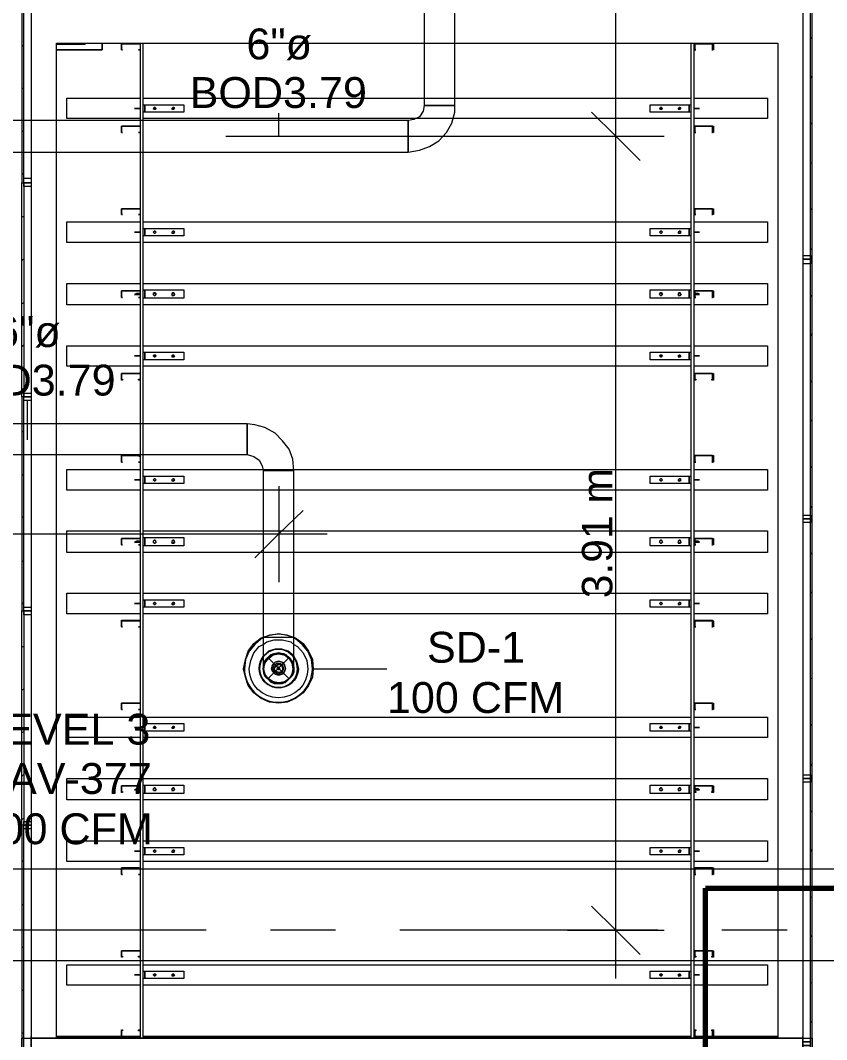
# Model space of a CAD drawing. Header units: metres. Extents: x -2 to 237, y -8 to 52.
# Drawn here: x 9.58 to 13.54, y 13.92 to 18.93 of the extents above; entities that cross this region are included whole.
import ezdxf

# ---------------------------------------------------------------- set-up
doc = ezdxf.new("R2010")
doc.units = ezdxf.units.M
doc.layers.add('HVAC - Ductos', color=5, linetype='Continuous', lineweight=0)
doc.layers.add('PDF4_Text', color=7, linetype='Continuous', lineweight=0)
doc.layers.add('PDF4_Geometry', color=7, linetype='Continuous', lineweight=0, true_color=0xaaaaaa)
doc.styles.add('PDF Helvetica', font='')
doc.styles.get('PDF Helvetica').set_extended_font_data('Helvetica')

msp = doc.modelspace()

# ---------------------------------------------------------------- linework, layer by layer
at = {"layer": 'HVAC - Ductos', "lineweight": 0}
for points in [[(12.5072, 14.2157), (12.5072, 18.3621), (12.5072, 20.4788)], [(11.5634, 19.6907), (11.5634, 18.5132), (11.5588, 18.4858), (11.5405, 18.4583), (11.513, 18.4446), (11.4854, 18.44), (11.4854, 18.4354), (11.4854, 18.4262), (11.4854, 18.417), (11.4854, 18.3988), (11.4854, 18.3804), (11.4854, 18.3621), (11.4854, 18.3438), (11.4854, 18.3254), (11.4854, 18.3071), (11.4854, 18.298), (11.4854, 18.2888), (11.4854, 18.2842), (11.5405, 18.2934), (11.5908, 18.3117), (11.6367, 18.3392), (11.6733, 18.3804), (11.7008, 18.4262), (11.7145, 18.4812), (11.7145, 18.5132), (11.7145, 19.6907)], [(10.8486, 18.3621), (10.8486, 18.4766)], [(12.3881, 18.4812), (12.5072, 18.3621), (12.6263, 18.2429)], [(9.1305, 18.2842), (11.4854, 18.2842), (11.4854, 18.2888), (11.4854, 18.298), (11.4854, 18.3071), (11.4854, 18.3254), (11.4854, 18.3438), (11.4854, 18.3621), (11.4854, 18.3804), (11.4854, 18.3988), (11.4854, 18.417), (11.4854, 18.4262), (11.4854, 18.4354), (11.4854, 18.44), (9.1305, 18.44)], [(10.5875, 18.3621), (12.5072, 18.3621), (12.7455, 18.3621)], [(9.6116, 16.8684), (9.6116, 17.0609)], [(10.8486, 16.6394), (10.8486, 16.4057), (10.8486, 16.1675)], [(10.9678, 16.5203), (10.8486, 16.4057), (10.7295, 16.2866)], [(6.6289, 16.4057), (7.5499, 16.4057), (11.0869, 16.4057)], [(10.7707, 15.8972), (10.8028, 15.9063), (10.8486, 15.9155), (10.8898, 15.9063), (10.922, 15.8972)], [(10.922, 15.8926), (10.8898, 15.9063), (10.8486, 15.9109), (10.8028, 15.9063), (10.7707, 15.8926)], [(10.922, 15.7414), (10.922, 15.7231), (10.9128, 15.7048), (10.899, 15.691), (10.8853, 15.6772), (10.867, 15.6681), (10.8486, 15.6681), (10.8303, 15.6681), (10.8486, 15.6681), (10.867, 15.6681), (10.8853, 15.6772), (10.899, 15.691), (10.9128, 15.7048), (10.922, 15.7231), (10.922, 15.7414), (10.922, 15.7506), (10.922, 15.7414), (10.922, 15.7506), (10.922, 15.7689), (10.922, 15.7964), (10.922, 15.833), (10.922, 15.8743), (10.922, 15.8972), (10.9311, 15.8926), (10.9678, 15.8651), (10.9952, 15.8285), (11.0136, 15.7872), (11.0182, 15.7414), (11.0136, 15.7002), (10.9952, 15.6589), (10.9678, 15.6223), (10.9311, 15.5948), (10.8898, 15.5765), (10.8486, 15.5719), (10.8028, 15.5765), (10.7615, 15.5948), (10.7249, 15.6223), (10.6975, 15.6589), (10.6837, 15.7002), (10.6745, 15.7414), (10.6837, 15.7872), (10.6975, 15.8285), (10.7249, 15.8651), (10.7615, 15.8926), (10.7707, 15.8972), (10.7707, 15.8514), (10.7707, 15.8101), (10.7707, 15.778), (10.7707, 15.7552), (10.7707, 15.746), (10.7707, 15.7414), (10.7753, 15.7231), (10.7799, 15.7048), (10.7936, 15.691), (10.8074, 15.6772), (10.8257, 15.6681), (10.8074, 15.6772), (10.7936, 15.691), (10.7799, 15.7048), (10.7753, 15.7231), (10.7707, 15.7414), (10.7707, 15.746)], [(10.7707, 15.8972), (10.7753, 15.8972), (10.7799, 15.8972), (10.7936, 15.8972), (10.8074, 15.8972), (10.8257, 15.8972), (10.8486, 15.8972), (10.867, 15.8972), (10.8853, 15.8972), (10.899, 15.8972), (10.9128, 15.8972), (10.922, 15.8972)], [(10.7707, 15.8605), (10.7891, 15.8743), (10.8257, 15.8834), (10.867, 15.8834), (10.9082, 15.8743), (10.922, 15.8605)], [(10.922, 15.7506), (10.922, 15.7643), (10.9128, 15.7826), (10.899, 15.7964), (10.8853, 15.8101), (10.867, 15.8147), (10.8486, 15.8193), (10.8257, 15.8147), (10.8074, 15.8101), (10.7936, 15.7964), (10.8166, 15.8101), (10.8166, 15.8147), (10.8212, 15.8147)], [(10.8212, 15.8101), (10.8486, 15.8147), (10.8716, 15.8101)], [(10.8716, 15.8147), (10.8761, 15.8147), (10.8807, 15.8101), (10.899, 15.7964), (10.9128, 15.7734)], [(10.7753, 15.7689), (10.7753, 15.7734), (10.7799, 15.7734), (10.7936, 15.7964), (10.7799, 15.7826), (10.7753, 15.7643), (10.7707, 15.746)], [(10.7799, 15.7185), (10.7753, 15.7414), (10.7799, 15.7689)], [(10.9174, 15.7734), (10.9174, 15.7689), (10.922, 15.7414), (10.9174, 15.7185)], [(10.7799, 15.7139), (10.7753, 15.7139), (10.7753, 15.7185)], [(10.8166, 15.6772), (10.7936, 15.691), (10.7799, 15.7139)], [(10.9128, 15.7139), (10.899, 15.691), (10.8807, 15.6772)], [(10.9174, 15.7185), (10.9174, 15.7139), (10.9174, 15.7094)], [(11.0182, 15.7414), (11.3801, 15.7414)], [(10.8212, 15.6727), (10.8166, 15.6727)], [(10.8716, 15.6727), (10.8486, 15.6681), (10.8212, 15.6727)], [(10.8807, 15.6727), (10.8761, 15.6727), (10.8716, 15.6727)], [(12.3881, 14.5731), (12.5072, 14.454), (12.6263, 14.3349)], [(12.2689, 14.454), (12.5072, 14.454), (12.7455, 14.454)]]:
    msp.add_lwpolyline(points, dxfattribs=at)
for points in [[(11.7145, 18.5132), (11.7054, 18.5132), (11.6917, 18.5132), (11.6779, 18.5132), (11.6596, 18.5132), (11.6413, 18.5132), (11.6183, 18.5132), (11.6, 18.5132), (11.5862, 18.5132), (11.5725, 18.5132), (11.568, 18.5132), (11.5634, 18.5132), (11.568, 18.5132), (11.5725, 18.5132), (11.5862, 18.5132), (11.6, 18.5132), (11.6183, 18.5132), (11.6413, 18.5132), (11.6596, 18.5132), (11.6779, 18.5132), (11.6917, 18.5132), (11.7054, 18.5132)], [(11.6413, 18.5132), (11.6596, 18.5132), (11.6779, 18.5132), (11.6917, 18.5132), (11.7054, 18.5132), (11.7145, 18.5132), (11.7054, 18.5132), (11.6917, 18.5132), (11.6779, 18.5132), (11.6596, 18.5132), (11.6413, 18.5132), (11.6183, 18.5132), (11.6, 18.5132), (11.5862, 18.5132), (11.5725, 18.5132), (11.568, 18.5132), (11.5634, 18.5132), (11.568, 18.5132), (11.5725, 18.5132), (11.5862, 18.5132), (11.6, 18.5132), (11.6183, 18.5132)], [(11.7145, 18.5132), (11.71, 18.5132), (11.6917, 18.5132), (11.6687, 18.5132), (11.6413, 18.5132), (11.6092, 18.5132), (11.5862, 18.5132), (11.568, 18.5132), (11.5634, 18.5132), (11.568, 18.5132), (11.5862, 18.5132), (11.6092, 18.5132), (11.6413, 18.5132), (11.6687, 18.5132), (11.6917, 18.5132), (11.71, 18.5132)], [(11.5634, 18.5132), (11.568, 18.5132), (11.5862, 18.5132), (11.6092, 18.5132), (11.6413, 18.5132), (11.6687, 18.5132), (11.6917, 18.5132), (11.71, 18.5132), (11.7145, 18.5132), (11.71, 18.5132), (11.6917, 18.5132), (11.6687, 18.5132), (11.6413, 18.5132), (11.6092, 18.5132), (11.5862, 18.5132), (11.568, 18.5132)], [(10.6929, 16.7952), (10.6929, 16.8044), (10.6929, 16.8135), (10.6929, 16.8318), (10.6929, 16.8502), (10.6929, 16.8684), (10.6929, 16.8868), (10.6929, 16.9051), (10.6929, 16.9235), (10.6929, 16.9372), (10.6929, 16.9418), (10.6929, 16.9464), (9.1763, 16.9464), (9.1763, 16.9418), (9.1763, 16.9372), (9.1763, 16.9235), (9.1763, 16.9051), (9.1763, 16.8868), (9.1763, 16.8684), (9.1763, 16.8502), (9.1763, 16.8318), (9.1763, 16.8135), (9.1763, 16.8044), (9.1763, 16.7952)], [(10.6929, 16.9464), (10.6929, 16.9418), (10.6929, 16.9372), (10.6929, 16.9235), (10.6929, 16.9051), (10.6929, 16.8868), (10.6929, 16.8684), (10.6929, 16.8502), (10.6929, 16.8318), (10.6929, 16.8135), (10.6929, 16.8044), (10.6929, 16.7952), (10.7249, 16.786), (10.7524, 16.7677), (10.7661, 16.7402), (10.7707, 16.7173), (10.7753, 16.7173), (10.7799, 16.7173), (10.7936, 16.7173), (10.8074, 16.7173), (10.8257, 16.7173), (10.8486, 16.7173), (10.867, 16.7173), (10.8853, 16.7173), (10.899, 16.7173), (10.9128, 16.7173), (10.922, 16.7173), (10.9174, 16.7722), (10.899, 16.8227), (10.867, 16.8639), (10.8303, 16.9006), (10.7799, 16.9281), (10.7295, 16.9418)], [(10.7707, 15.8972), (10.7753, 15.8972), (10.7799, 15.8972), (10.7936, 15.8972), (10.8074, 15.8972), (10.8257, 15.8972), (10.8486, 15.8972), (10.867, 15.8972), (10.8853, 15.8972), (10.899, 15.8972), (10.9128, 15.8972), (10.922, 15.8972), (10.922, 16.7173), (10.9128, 16.7173), (10.899, 16.7173), (10.8853, 16.7173), (10.867, 16.7173), (10.8486, 16.7173), (10.8257, 16.7173), (10.8074, 16.7173), (10.7936, 16.7173), (10.7799, 16.7173), (10.7753, 16.7173), (10.7707, 16.7173)], [(10.7753, 15.8056), (10.7982, 15.8285), (10.8303, 15.8376), (10.8624, 15.8376), (10.8944, 15.8285), (10.922, 15.8056), (10.922, 15.801), (10.922, 15.8056), (10.8944, 15.8285), (10.8624, 15.8376), (10.8303, 15.8376), (10.7982, 15.8285), (10.7753, 15.8056), (10.7707, 15.801)], [(10.9174, 15.8056), (10.8944, 15.8239), (10.8624, 15.8376), (10.8303, 15.8376), (10.7982, 15.8239), (10.7753, 15.8056), (10.7707, 15.7964), (10.7753, 15.8056), (10.7982, 15.8239), (10.8303, 15.8376), (10.8624, 15.8376), (10.8944, 15.8239), (10.9174, 15.8056), (10.922, 15.7964)], [(10.7799, 15.7689), (10.7982, 15.7918), (10.8212, 15.8101), (10.8486, 15.8147), (10.8761, 15.8101), (10.899, 15.7918), (10.9128, 15.7689), (10.9174, 15.7414), (10.9128, 15.7139), (10.899, 15.691), (10.8761, 15.6772), (10.8486, 15.6727), (10.8212, 15.6772), (10.7982, 15.691), (10.7799, 15.7139), (10.7753, 15.7414)], [(10.9174, 15.7231), (10.9128, 15.7048), (10.899, 15.691), (10.8853, 15.6772), (10.867, 15.6727), (10.8486, 15.6681), (10.8303, 15.6727), (10.812, 15.6772), (10.7936, 15.691), (10.7845, 15.7048), (10.7753, 15.7231), (10.7753, 15.7414), (10.7753, 15.7597), (10.7845, 15.778), (10.7936, 15.7964), (10.812, 15.8056), (10.8303, 15.8147), (10.8486, 15.8147), (10.867, 15.8147), (10.8853, 15.8056), (10.899, 15.7964), (10.9128, 15.778), (10.9174, 15.7597), (10.922, 15.7414)], [(10.8166, 15.7597), (10.812, 15.7414), (10.8166, 15.7597), (10.8303, 15.7734), (10.8486, 15.778), (10.867, 15.7734), (10.8761, 15.7597), (10.8807, 15.7414), (10.8761, 15.7597), (10.8624, 15.7734), (10.8486, 15.778), (10.8303, 15.7734)], [(10.8257, 15.7597), (10.8212, 15.7414), (10.8257, 15.7597), (10.8395, 15.7689), (10.8532, 15.7689), (10.867, 15.7597), (10.8716, 15.7414), (10.867, 15.7597), (10.8532, 15.7643), (10.8395, 15.7643)], [(10.8349, 15.7552), (10.8486, 15.7643), (10.8624, 15.7552), (10.867, 15.7414), (10.8624, 15.7276), (10.8486, 15.7231), (10.8349, 15.7276), (10.8257, 15.7414)], [(10.9448, 15.7414), (10.9357, 15.778), (10.922, 15.801), (10.9357, 15.778)], [(10.8761, 15.7276), (10.8807, 15.7414), (10.8761, 15.7276), (10.867, 15.7139), (10.8486, 15.7094), (10.8303, 15.7139), (10.8166, 15.7276), (10.812, 15.7414), (10.8166, 15.7276), (10.8303, 15.7139), (10.8486, 15.7094), (10.8624, 15.7139)], [(10.867, 15.7276), (10.8716, 15.7414), (10.867, 15.7276), (10.8532, 15.7185), (10.8395, 15.7185), (10.8257, 15.7276), (10.8212, 15.7414), (10.8257, 15.7276), (10.8395, 15.7185), (10.8532, 15.7185)], [(10.844, 15.7368), (10.8486, 15.7368), (10.8532, 15.7414), (10.8486, 15.7368), (10.844, 15.7368), (10.8395, 15.7414), (10.844, 15.7506), (10.8486, 15.7506), (10.8532, 15.7414), (10.8486, 15.746), (10.844, 15.746), (10.844, 15.7414)], [(10.8257, 15.6681), (10.8303, 15.6681)], [(7.5086, 15.0083), (8.0309, 14.7564), (19.8011, 14.7564), (19.8011, 14.3028), (8.0309, 14.3028), (7.5086, 13.9912)]]:
    msp.add_lwpolyline(points, close=True, dxfattribs=at)
for points in [[(10.7707, 15.8926), (10.7615, 15.888), (10.7295, 15.8605), (10.702, 15.8285), (10.6837, 15.7872), (10.6791, 15.7414, 0.98637), (11.0136, 15.7414), (11.009, 15.7872), (10.9907, 15.8285), (10.9632, 15.8605), (10.9311, 15.888), (10.922, 15.8926)], [(10.922, 15.8605), (10.9402, 15.8514), (10.9678, 15.8193), (10.9861, 15.7826), (10.9907, 15.7414, -0.994179), (10.702, 15.7414), (10.7112, 15.7826), (10.7249, 15.8193), (10.7524, 15.8514), (10.7707, 15.8605)]]:
    msp.add_lwpolyline(points, format="xyb", dxfattribs=at)
msp.add_lwpolyline([(10.7524, 15.7414, 0.962563), (10.9448, 15.7414, -1.355001), (10.7707, 15.801), (10.7569, 15.778), (10.7524, 15.7414), (10.7569, 15.7734), (10.7707, 15.7964, 1.368408), (10.9402, 15.7414), (10.9357, 15.7734), (10.922, 15.7964, -1.368408)], format="xyb", close=True, dxfattribs=at)
at = {"layer": 'PDF4_Geometry', "lineweight": 0}
for points in [[(9.6299, 21.583), (9.6299, 21.693), (9.6299, 20.2451), (9.6299, 21.5692), (9.6299, 20.2451), (9.6299, 21.5692), (9.7536, 21.5692), (9.7536, 20.2451), (9.7536, 21.5692), (9.7536, 20.2451), (9.7399, 20.2451), (9.7399, 21.5692), (9.7399, 20.2451), (9.6483, 20.2451), (9.6483, 21.5692), (9.6483, 20.2451), (9.6299, 20.2451), (9.6299, 13.9225), (9.6299, 13.7988)], [(13.4281, 20.2451), (13.4281, 13.9225), (13.4648, 13.9225), (13.4648, 15.2008), (13.4739, 15.2008), (13.4739, 16.4791), (13.4648, 16.4791), (13.4648, 17.7573), (13.4739, 17.7573), (13.4739, 19.031)], [(13.4281, 17.7756), (13.4648, 17.7756), (13.4648, 17.7573), (13.4281, 17.7573), (13.4648, 17.7573), (13.4648, 19.031), (13.4739, 19.031), (13.4739, 19.2372)], [(9.7536, 13.9225), (9.7536, 18.8203), (13.3044, 18.8203), (13.3044, 13.9225), (9.6299, 13.9225), (13.4281, 13.9225), (13.3044, 13.9225), (9.6299, 13.9225), (9.6299, 13.9317), (9.6299, 13.9225), (9.6299, 13.9087)], [(9.7536, 18.8157), (9.8956, 18.8157), (9.8956, 18.8203), (9.8956, 18.8157)], [(10.166, 18.8203), (10.166, 13.9225), (9.8682, 13.9225), (10.166, 13.9225)], [(10.166, 18.8157), (10.1614, 18.8157), (10.0743, 18.8157), (10.0743, 18.7881), (10.0743, 18.8157), (10.0743, 18.8203), (10.1614, 18.8203), (10.166, 18.8203), (10.1797, 18.8203), (10.1797, 13.9225), (12.8783, 13.9225), (12.8783, 18.8203), (12.892, 18.8203), (12.892, 13.9225), (13.1028, 13.9225), (12.892, 13.9225)], [(13.4739, 18.8478), (13.4648, 18.8432)], [(9.5933, 18.8111), (9.5841, 18.8065)], [(13.4739, 18.6599), (13.4648, 18.6507)], [(9.5933, 18.6003), (9.5841, 18.5957)], [(10.166, 18.4492), (9.804, 18.4492), (9.804, 18.5499), (10.166, 18.5499)], [(10.1797, 18.5499), (12.8783, 18.5499)], [(10.1797, 18.5178), (10.1889, 18.5178), (10.3813, 18.5178), (10.3813, 18.4812), (10.1889, 18.4812), (10.1797, 18.4812)], [(12.8783, 18.4812), (12.8691, 18.4812), (12.6767, 18.4812), (12.6767, 18.5178), (12.8691, 18.5178), (12.8783, 18.5178)], [(12.892, 18.5499), (13.254, 18.5499), (13.254, 18.4492), (12.892, 18.4492)], [(12.892, 18.4996), (12.9104, 18.4996), (12.892, 18.4996)], [(12.9104, 18.4996), (12.9195, 18.4996), (12.9104, 18.4996)], [(12.8783, 18.4492), (10.1797, 18.4492)], [(13.4739, 18.4262), (13.4648, 18.4216)], [(9.5933, 18.3896), (9.5841, 18.385)], [(13.4739, 18.2338), (13.4648, 18.2292)], [(9.5933, 18.1788), (9.5841, 18.1743)], [(9.5933, 17.968), (9.5841, 17.9634)], [(13.4739, 18.0047), (13.4648, 18.0001)], [(10.166, 17.8398), (9.804, 17.8398), (9.804, 17.9406), (10.166, 17.9406)], [(10.1797, 17.9406), (12.8783, 17.9406)], [(12.892, 17.9406), (13.254, 17.9406), (13.254, 17.8398), (12.892, 17.8398)], [(10.1797, 17.9085), (10.1889, 17.9085), (10.3813, 17.9085), (10.3813, 17.8718), (10.1889, 17.8718), (10.1797, 17.8718)], [(12.8783, 17.8718), (12.8691, 17.8718), (12.6767, 17.8718), (12.6767, 17.9085), (12.8691, 17.9085), (12.8783, 17.9085)], [(12.892, 17.8902), (12.9104, 17.8902), (12.892, 17.8902)], [(12.9104, 17.8902), (12.9195, 17.8902), (12.9104, 17.8902)], [(12.8783, 17.8398), (10.1797, 17.8398)], [(13.4739, 17.8123), (13.4648, 17.8032)], [(9.5933, 17.7573), (9.5841, 17.7528), (9.5841, 17.7482)], [(13.4281, 15.2191), (13.4648, 15.2191), (13.4648, 15.2008), (13.4281, 15.2008), (13.4648, 15.2008), (13.4648, 16.4791), (13.4739, 16.4791), (13.4739, 17.7573), (13.4648, 17.7573), (13.4648, 17.7344), (13.4281, 17.7344)], [(10.166, 17.5328), (9.804, 17.5328), (9.804, 17.6382), (10.166, 17.6382)], [(10.1797, 17.6382), (12.8783, 17.6382)], [(12.892, 17.6382), (13.254, 17.6382), (13.254, 17.5328), (12.892, 17.5328)], [(10.166, 17.5878), (10.1477, 17.5878), (10.1385, 17.5832), (10.1477, 17.5832), (10.166, 17.5832)], [(10.1477, 17.5832), (10.1477, 17.5878)], [(10.1797, 17.6061), (10.1889, 17.6061), (10.3813, 17.6061), (10.3813, 17.5649), (10.1889, 17.5649), (10.1797, 17.5649)], [(10.1889, 17.5924), (10.1889, 17.5878)], [(10.1889, 17.5832), (10.1889, 17.5787)], [(12.8783, 17.5649), (12.8691, 17.5649), (12.6767, 17.5649), (12.6767, 17.6061), (12.8691, 17.6061), (12.8783, 17.6061)], [(12.8691, 17.5878), (12.8691, 17.5924)], [(12.8691, 17.5787), (12.8691, 17.5832)], [(12.8966, 17.5832), (12.9104, 17.5832), (12.9195, 17.5832), (12.9104, 17.5878), (12.8966, 17.5878)], [(12.9104, 17.5878), (12.9104, 17.5832)], [(13.4739, 17.5787), (13.4648, 17.5741)], [(9.5933, 17.542), (9.5841, 17.5374)], [(12.8783, 17.5328), (10.1797, 17.5328)], [(13.4739, 17.3908), (13.4648, 17.3816)], [(9.5933, 17.3358), (9.5841, 17.3266)], [(10.166, 17.2304), (9.804, 17.2304), (9.804, 17.3312), (10.166, 17.3312)], [(10.1797, 17.3312), (12.8783, 17.3312)], [(12.892, 17.3312), (13.254, 17.3312), (13.254, 17.2304), (12.892, 17.2304)], [(10.1797, 17.2992), (10.1889, 17.2992), (10.3813, 17.2992), (10.3813, 17.2625), (10.1889, 17.2625), (10.1797, 17.2625)], [(12.8783, 17.2625), (12.8691, 17.2625), (12.6767, 17.2625), (12.6767, 17.2992), (12.8691, 17.2992), (12.8783, 17.2992)], [(12.892, 17.2808), (12.9104, 17.2808), (12.892, 17.2808)], [(12.9104, 17.2808), (12.9195, 17.2808), (12.9104, 17.2808)], [(12.8783, 17.2304), (10.1797, 17.2304)], [(10.166, 17.1617), (10.1568, 17.1617), (10.1568, 17.1663), (10.166, 17.1663)], [(9.5933, 17.1205), (9.5841, 17.1159)], [(13.4739, 17.1571), (13.4648, 17.1525)], [(13.4739, 16.9647), (13.4648, 16.9601)], [(9.5933, 16.9097), (9.5841, 16.9051)], [(10.166, 16.786), (10.1614, 16.786), (10.1614, 16.7906), (10.0743, 16.7906), (10.0743, 16.786), (10.0743, 16.7585), (10.0743, 16.786), (10.0743, 16.7906), (10.1614, 16.7906), (10.166, 16.7906)], [(10.166, 16.6211), (9.804, 16.6211), (9.804, 16.7219), (10.166, 16.7219)], [(10.1797, 16.7219), (12.8783, 16.7219)], [(12.892, 16.7219), (13.254, 16.7219), (13.254, 16.6211), (12.892, 16.6211)], [(13.4739, 16.7356), (13.4648, 16.731)], [(9.5933, 16.699), (9.5841, 16.6944)], [(10.1477, 16.6715), (10.1385, 16.6715), (10.1477, 16.6715)], [(10.166, 16.6715), (10.1477, 16.6715), (10.166, 16.6715)], [(10.1797, 16.6898), (10.1889, 16.6898), (10.3813, 16.6898), (10.3813, 16.6532), (10.1889, 16.6532), (10.1797, 16.6532)], [(12.8783, 16.6532), (12.8691, 16.6532), (12.6767, 16.6532), (12.6767, 16.6898), (12.8691, 16.6898), (12.8783, 16.6898)], [(12.9104, 16.6715), (12.892, 16.6715), (12.9104, 16.6715)], [(12.9195, 16.6715), (12.9104, 16.6715), (12.9195, 16.6715)], [(12.8783, 16.6211), (10.1797, 16.6211)], [(13.4739, 16.5432), (13.4648, 16.534)], [(9.5933, 16.4882), (9.5841, 16.4836), (9.5841, 16.4791)], [(13.4281, 16.4974), (13.4648, 16.4974), (13.4648, 16.4791), (13.4281, 16.4791), (13.4648, 16.4791), (13.4648, 16.4607), (13.4281, 16.4607)], [(10.166, 16.3141), (9.804, 16.3141), (9.804, 16.4195), (10.166, 16.4195)], [(10.1797, 16.4195), (12.8783, 16.4195)], [(12.892, 16.4195), (13.254, 16.4195), (13.254, 16.3141), (12.892, 16.3141)], [(10.166, 16.3691), (10.1477, 16.3691), (10.1385, 16.3645), (10.1477, 16.3645), (10.166, 16.3645)], [(10.1477, 16.3645), (10.1477, 16.3691)], [(10.1797, 16.3874), (10.1889, 16.3874), (10.3813, 16.3874), (10.3813, 16.3462), (10.1889, 16.3462), (10.1797, 16.3462)], [(10.1889, 16.3737), (10.1889, 16.3691)], [(10.1889, 16.3645), (10.1889, 16.3599)], [(12.8783, 16.3462), (12.8691, 16.3462), (12.6767, 16.3462), (12.6767, 16.3874), (12.8691, 16.3874), (12.8783, 16.3874)], [(12.8691, 16.3691), (12.8691, 16.3737)], [(12.8691, 16.3599), (12.8691, 16.3645)], [(12.8966, 16.3645), (12.9104, 16.3645), (12.9195, 16.3645), (12.9104, 16.3691), (12.8966, 16.3691)], [(12.9104, 16.3691), (12.9104, 16.3645)], [(12.8783, 16.3141), (10.1797, 16.3141)], [(13.4739, 16.3095), (13.4648, 16.305)], [(9.5933, 16.2729), (9.5841, 16.2683)], [(10.166, 16.0117), (9.804, 16.0117), (9.804, 16.1125), (10.166, 16.1125)], [(10.1797, 16.1125), (12.8783, 16.1125)], [(12.892, 16.1125), (13.254, 16.1125), (13.254, 16.0117), (12.892, 16.0117)], [(13.4739, 16.1217), (13.4648, 16.1125)], [(9.5933, 16.0667), (9.5841, 16.0575)], [(10.1477, 16.0621), (10.1385, 16.0621), (10.1477, 16.0621)], [(10.166, 16.0621), (10.1477, 16.0621), (10.166, 16.0621)], [(10.1797, 16.0805), (10.1889, 16.0805), (10.3813, 16.0805), (10.3813, 16.0438), (10.1889, 16.0438), (10.1797, 16.0438)], [(12.8783, 16.0438), (12.8691, 16.0438), (12.6767, 16.0438), (12.6767, 16.0805), (12.8691, 16.0805), (12.8783, 16.0805)], [(12.9104, 16.0621), (12.892, 16.0621), (12.9104, 16.0621)], [(12.9195, 16.0621), (12.9104, 16.0621), (12.9195, 16.0621)], [(12.8783, 16.0117), (10.1797, 16.0117)], [(10.166, 15.9751), (10.1614, 15.9751), (10.0743, 15.9751), (10.0743, 15.9476), (10.0743, 15.9751), (10.0743, 15.9797), (10.1614, 15.9797), (10.166, 15.9797)], [(13.4739, 15.888), (13.4648, 15.8834)], [(9.5933, 15.8514), (9.5841, 15.8468)], [(13.4739, 15.6956), (13.4648, 15.691)], [(9.5933, 15.6406), (9.5841, 15.636)], [(10.166, 15.4023), (9.804, 15.4023), (9.804, 15.5031), (10.166, 15.5031)], [(10.1797, 15.5031), (12.8783, 15.5031)], [(10.1797, 15.4711), (10.1889, 15.4711), (10.3813, 15.4711), (10.3813, 15.4345), (10.1889, 15.4345), (10.1797, 15.4345)], [(12.8783, 15.4345), (12.8691, 15.4345), (12.6767, 15.4345), (12.6767, 15.4711), (12.8691, 15.4711), (12.8783, 15.4711)], [(12.892, 15.5031), (13.254, 15.5031), (13.254, 15.4023), (12.892, 15.4023)], [(13.4739, 15.4665), (13.4648, 15.4619)], [(9.5933, 15.4299), (9.5841, 15.4253)], [(10.1477, 15.4527), (10.1385, 15.4527), (10.1477, 15.4527)], [(10.166, 15.4527), (10.1477, 15.4527), (10.166, 15.4527)], [(12.9104, 15.4527), (12.892, 15.4527), (12.9104, 15.4527)], [(12.9195, 15.4527), (12.9104, 15.4527), (12.9195, 15.4527)], [(12.8783, 15.4023), (10.1797, 15.4023)], [(13.4739, 15.2741), (13.4648, 15.2649)], [(9.5933, 15.2191), (9.5841, 15.2145), (9.5841, 15.21)], [(10.166, 15.0954), (9.804, 15.0954), (9.804, 15.2008), (10.166, 15.2008)], [(10.1797, 15.2008), (12.8783, 15.2008)], [(10.1797, 15.1687), (10.1889, 15.1687), (10.3813, 15.1687), (10.3813, 15.1275), (10.1889, 15.1275), (10.1797, 15.1275)], [(10.1889, 15.155), (10.1889, 15.1504)], [(12.8783, 15.1275), (12.8691, 15.1275), (12.6767, 15.1275), (12.6767, 15.1687), (12.8691, 15.1687), (12.8783, 15.1687)], [(12.8691, 15.1504), (12.8691, 15.155)], [(12.892, 15.2008), (13.254, 15.2008), (13.254, 15.0954), (12.892, 15.0954)], [(13.4648, 12.7267), (13.4648, 13.8859), (13.4281, 13.8859), (13.4648, 13.8859), (13.4648, 13.9042), (13.4281, 13.9042), (13.4648, 13.9042), (13.4648, 13.9225), (13.4739, 13.9225), (13.4739, 15.2008), (13.4648, 15.2008), (13.4648, 15.1824), (13.4281, 15.1824)], [(10.166, 15.1504), (10.1477, 15.1504), (10.1385, 15.1458), (10.1477, 15.1458), (10.166, 15.1458)], [(10.1477, 15.1458), (10.1477, 15.1504)], [(10.166, 15.132), (10.1568, 15.132), (10.1568, 15.1366), (10.166, 15.1366)], [(10.1889, 15.1458), (10.1889, 15.1412)], [(12.8691, 15.1412), (12.8691, 15.1458)], [(12.8966, 15.1458), (12.9104, 15.1458), (12.9195, 15.1458), (12.9104, 15.1504), (12.8966, 15.1504)], [(12.9104, 15.1504), (12.9104, 15.1458)], [(12.8783, 15.0954), (10.1797, 15.0954)], [(9.5933, 15.0038), (9.5841, 14.9992)], [(13.4739, 15.0404), (13.4648, 15.0358)], [(9.5933, 12.7084), (9.5841, 12.7084), (9.5841, 13.9225), (9.5933, 13.9225), (9.5933, 14.9717), (9.5841, 14.9717), (9.5841, 13.9225)], [(10.166, 14.793), (9.804, 14.793), (9.804, 14.8938), (10.166, 14.8938)], [(10.1797, 14.8938), (12.8783, 14.8938)], [(10.1797, 14.8617), (10.1889, 14.8617), (10.3813, 14.8617), (10.3813, 14.8251), (10.1889, 14.8251), (10.1797, 14.8251)], [(12.8783, 14.8251), (12.8691, 14.8251), (12.6767, 14.8251), (12.6767, 14.8617), (12.8691, 14.8617), (12.8783, 14.8617)], [(12.892, 14.8938), (13.254, 14.8938), (13.254, 14.793), (12.892, 14.793)], [(13.4739, 14.8526), (13.4648, 14.8434)], [(10.1477, 14.8434), (10.1385, 14.8434), (10.1477, 14.8434)], [(10.166, 14.8434), (10.1477, 14.8434), (10.166, 14.8434)], [(12.9104, 14.8434), (12.892, 14.8434), (12.9104, 14.8434)], [(12.9195, 14.8434), (12.9104, 14.8434), (12.9195, 14.8434)], [(9.5933, 14.7976), (9.5841, 14.7884)], [(10.166, 14.7564), (10.1614, 14.7609), (10.0743, 14.7609), (10.0743, 14.7564), (10.0743, 14.7289), (10.0743, 14.7564), (10.0743, 14.7609), (10.1614, 14.7609), (10.166, 14.7609)], [(12.8783, 14.793), (10.1797, 14.793)], [(13.4739, 14.6189), (13.4648, 14.6144)], [(9.5933, 14.5822), (9.5841, 14.5777)], [(10.4912, 14.454), (9.2222, 14.454)], [(11.1281, 14.454), (10.8074, 14.454)], [(12.7133, 14.454), (11.4442, 14.454)], [(13.3502, 14.454), (13.0295, 14.454)], [(13.4739, 14.4265), (13.4648, 14.4219)], [(9.5933, 14.3715), (9.5841, 14.3669)], [(10.166, 14.3211), (10.1568, 14.3211), (10.1568, 14.3257), (10.166, 14.3257)], [(10.166, 14.1836), (9.804, 14.1836), (9.804, 14.2844), (10.166, 14.2844)], [(10.1797, 14.2844), (12.8783, 14.2844)], [(10.1797, 14.2524), (10.1889, 14.2524), (10.3813, 14.2524), (10.3813, 14.2157), (10.1889, 14.2157), (10.1797, 14.2157)], [(12.8783, 14.2157), (12.8691, 14.2157), (12.6767, 14.2157), (12.6767, 14.2524), (12.8691, 14.2524), (12.8783, 14.2524)], [(12.892, 14.2844), (13.254, 14.2844), (13.254, 14.1836), (12.892, 14.1836)], [(10.1477, 14.234), (10.1385, 14.234), (10.1477, 14.234)], [(10.166, 14.234), (10.1477, 14.234), (10.166, 14.234)], [(12.9104, 14.234), (12.892, 14.234), (12.9104, 14.234)], [(12.9195, 14.234), (12.9104, 14.234), (12.9195, 14.234)], [(9.5933, 14.1608), (9.5841, 14.1562)], [(12.8783, 14.1836), (10.1797, 14.1836)], [(13.4739, 14.1974), (13.4648, 14.1928)], [(13.4739, 14.005), (13.4648, 14.0004)], [(9.5933, 13.95), (9.5841, 13.9454), (9.5841, 13.9408)], [(10.166, 13.9591), (10.1568, 13.9591), (10.1568, 13.9637), (10.166, 13.9637)], [(9.5933, 12.7084), (9.5933, 13.9225), (9.5841, 13.9225), (9.5841, 12.7084)], [(9.5933, 13.9042), (9.5933, 13.9225), (9.6299, 13.9225), (9.6299, 12.4518), (9.6299, 13.9225), (13.4281, 13.9225)], [(12.8783, 13.9225), (10.1797, 13.9225)], [(13.4281, 13.7988), (13.4281, 13.9225), (13.4281, 13.9317), (13.4281, 13.9225), (13.4281, 13.9087)], [(13.4281, 12.4518), (13.4281, 13.9225), (13.4281, 12.4518)], [(13.4648, 12.7084), (13.4739, 12.7084), (13.4739, 13.9225), (13.4739, 12.7084), (13.4648, 12.7084), (13.4648, 13.9225), (13.4739, 13.9225)]]:
    msp.add_lwpolyline(points, dxfattribs=at)
for points in [[(9.5933, 16.0255), (9.5933, 17.0793), (9.5841, 17.0793), (9.5841, 18.133), (9.5933, 18.133), (9.5933, 19.1913), (9.5841, 19.1913), (9.5841, 20.2451), (9.5933, 20.2451), (9.5933, 19.1913), (9.5841, 19.1913), (9.5841, 18.133), (9.5933, 18.133), (9.5933, 17.0793), (9.5841, 17.0793), (9.5841, 16.0255)], [(9.9781, 18.8203), (9.9781, 18.7881), (9.7536, 18.7881), (9.9781, 18.7881)], [(12.8966, 18.8157), (12.8966, 18.8203), (12.9837, 18.8203), (12.9882, 18.8157), (12.9882, 18.7881), (12.9791, 18.7881), (12.9837, 18.7881), (12.9837, 18.8157), (12.8966, 18.8157), (12.8966, 18.7881)], [(10.0789, 18.7881), (10.0743, 18.7881)], [(10.1568, 18.7881), (10.166, 18.7881)], [(12.9012, 18.7881), (12.8966, 18.7881)], [(10.1889, 18.4812), (10.1889, 18.5178)], [(12.8691, 18.4812), (12.8691, 18.5178)], [(10.1477, 18.4996), (10.166, 18.4996), (10.1477, 18.4996), (10.1385, 18.4996)], [(10.1889, 18.4996), (10.1889, 18.495), (10.1889, 18.4996), (10.1889, 18.5041), (10.1889, 18.4996), (10.1889, 18.495), (10.1889, 18.4996), (10.1889, 18.5041)], [(10.2301, 18.4996), (10.2347, 18.495), (10.2393, 18.495), (10.2439, 18.4996), (10.2393, 18.5041), (10.2347, 18.5041)], [(10.2439, 18.4996), (10.2393, 18.495), (10.2347, 18.495), (10.2301, 18.4996), (10.2347, 18.5041), (10.2393, 18.5041)], [(10.3218, 18.4996), (10.3218, 18.495), (10.3309, 18.495), (10.3355, 18.4996), (10.3309, 18.5041), (10.3263, 18.5041)], [(10.3355, 18.4996), (10.3309, 18.495), (10.3263, 18.495), (10.3218, 18.4996), (10.3263, 18.5041), (10.3309, 18.5041)], [(12.7225, 18.4996), (12.7271, 18.495), (12.7317, 18.495), (12.7363, 18.4996), (12.7317, 18.5041), (12.7271, 18.5041)], [(12.7363, 18.4996), (12.7317, 18.495), (12.7271, 18.495), (12.7225, 18.4996), (12.7271, 18.5041), (12.7317, 18.5041)], [(12.8141, 18.4996), (12.8141, 18.495), (12.8233, 18.495), (12.8279, 18.4996), (12.8233, 18.5041), (12.8187, 18.5041)], [(12.8279, 18.4996), (12.8233, 18.495), (12.8187, 18.495), (12.8141, 18.4996), (12.8187, 18.5041), (12.8233, 18.5041)], [(12.8691, 18.4996), (12.8691, 18.495), (12.8691, 18.4996), (12.8691, 18.5041), (12.8691, 18.4996), (12.8691, 18.495), (12.8691, 18.4996), (12.8691, 18.5041)], [(10.0743, 18.4125), (10.1614, 18.4125), (10.166, 18.4125), (10.1614, 18.4125), (10.0743, 18.4125), (10.0743, 18.3804)], [(10.0789, 18.3804), (10.0743, 18.3804)], [(10.1568, 18.3804), (10.166, 18.3804)], [(12.8966, 18.4125), (12.9837, 18.4125), (12.9882, 18.4125), (12.9882, 18.3804), (12.9791, 18.3804), (12.9837, 18.3804), (12.9837, 18.4125), (12.8966, 18.4125), (12.8966, 18.3804)], [(12.9012, 18.3804), (12.8966, 18.3804)], [(9.6299, 18.133), (9.5933, 18.133), (9.5933, 18.1559), (9.6299, 18.1559)], [(9.6299, 18.1147), (9.5933, 18.1147), (9.5933, 18.133), (9.6299, 18.133)], [(10.0743, 18.0047), (10.1614, 18.0047), (10.166, 18.0047), (10.1614, 18.0047), (10.0743, 18.0047), (10.0743, 17.9772)], [(10.0789, 17.9772), (10.0743, 17.9772)], [(10.1568, 17.9772), (10.166, 17.9772)], [(12.8966, 18.0047), (12.9837, 18.0047), (12.9882, 18.0047), (12.9882, 17.9772), (12.9791, 17.9772), (12.9837, 17.9772), (12.9837, 18.0047), (12.8966, 18.0047), (12.8966, 17.9772)], [(12.9012, 17.9772), (12.8966, 17.9772)], [(10.1477, 17.8902), (10.166, 17.8902), (10.1477, 17.8902), (10.1385, 17.8902)], [(10.1889, 17.8718), (10.1889, 17.9085)], [(10.1889, 17.8902), (10.1889, 17.8856), (10.1889, 17.8902), (10.1889, 17.8948), (10.1889, 17.8902), (10.1889, 17.8856), (10.1889, 17.8902), (10.1889, 17.8948)], [(10.2301, 17.8902), (10.2347, 17.8856), (10.2393, 17.8856), (10.2439, 17.8902), (10.2393, 17.8948), (10.2347, 17.8948)], [(10.2439, 17.8902), (10.2393, 17.8856), (10.2347, 17.8856), (10.2301, 17.8902), (10.2347, 17.8948), (10.2393, 17.8948)], [(10.3218, 17.8902), (10.3218, 17.8856), (10.3309, 17.8856), (10.3355, 17.8902), (10.3309, 17.8948), (10.3263, 17.8948)], [(10.3355, 17.8902), (10.3309, 17.8856), (10.3263, 17.8856), (10.3218, 17.8902), (10.3263, 17.8948), (10.3309, 17.8948)], [(12.7225, 17.8902), (12.7271, 17.8856), (12.7317, 17.8856), (12.7363, 17.8902), (12.7317, 17.8948), (12.7271, 17.8948)], [(12.7363, 17.8902), (12.7317, 17.8856), (12.7271, 17.8856), (12.7225, 17.8902), (12.7271, 17.8948), (12.7317, 17.8948)], [(12.8141, 17.8902), (12.8141, 17.8856), (12.8233, 17.8856), (12.8279, 17.8902), (12.8233, 17.8948), (12.8187, 17.8948)], [(12.8279, 17.8902), (12.8233, 17.8856), (12.8187, 17.8856), (12.8141, 17.8902), (12.8187, 17.8948), (12.8233, 17.8948)], [(12.8691, 17.8718), (12.8691, 17.9085)], [(12.8691, 17.8902), (12.8691, 17.8856), (12.8691, 17.8902), (12.8691, 17.8948), (12.8691, 17.8902), (12.8691, 17.8856), (12.8691, 17.8902), (12.8691, 17.8948)], [(10.0743, 17.5969), (10.0743, 17.6015), (10.1614, 17.6015), (10.166, 17.6015), (10.1614, 17.6015), (10.0743, 17.6015), (10.0743, 17.5969), (10.0743, 17.5695)], [(10.0789, 17.5695), (10.0743, 17.5695)], [(10.1568, 17.5695), (10.166, 17.5695)], [(10.1889, 17.5649), (10.1889, 17.6061)], [(10.1889, 17.5832), (10.1889, 17.5787), (10.1889, 17.5832), (10.1889, 17.5924), (10.1889, 17.5832), (10.1889, 17.5787), (10.1889, 17.5832), (10.1889, 17.5924)], [(10.2301, 17.5832), (10.2347, 17.5787), (10.2393, 17.5787), (10.2439, 17.5832), (10.2393, 17.5924), (10.2347, 17.5924), (10.2301, 17.5878)], [(10.2439, 17.5832), (10.2393, 17.5787), (10.2347, 17.5787), (10.2301, 17.5832), (10.2347, 17.5924), (10.2393, 17.5924)], [(10.3218, 17.5832), (10.3218, 17.5787), (10.3309, 17.5787), (10.3355, 17.5832), (10.3309, 17.5924), (10.3263, 17.5924), (10.3218, 17.5878)], [(10.3355, 17.5832), (10.3309, 17.5787), (10.3263, 17.5787), (10.3218, 17.5832), (10.3263, 17.5924), (10.3309, 17.5924)], [(12.7225, 17.5832), (12.7271, 17.5787), (12.7317, 17.5787), (12.7363, 17.5832), (12.7317, 17.5924), (12.7271, 17.5924), (12.7225, 17.5878)], [(12.7363, 17.5832), (12.7317, 17.5787), (12.7271, 17.5787), (12.7225, 17.5832), (12.7271, 17.5924), (12.7317, 17.5924)], [(12.8141, 17.5832), (12.8141, 17.5787), (12.8233, 17.5787), (12.8279, 17.5832), (12.8233, 17.5924), (12.8187, 17.5924), (12.8141, 17.5878)], [(12.8279, 17.5832), (12.8233, 17.5787), (12.8187, 17.5787), (12.8141, 17.5832), (12.8187, 17.5924), (12.8233, 17.5924)], [(12.8691, 17.5649), (12.8691, 17.6061)], [(12.8691, 17.5832), (12.8691, 17.5787), (12.8691, 17.5832), (12.8691, 17.5924), (12.8691, 17.5832), (12.8691, 17.5787), (12.8691, 17.5832), (12.8691, 17.5924)], [(12.8966, 17.5969), (12.8966, 17.6015), (12.9837, 17.6015), (12.9882, 17.6015), (12.9882, 17.5969), (12.9882, 17.5695), (12.9791, 17.5695), (12.9837, 17.5695), (12.9837, 17.5969), (12.9837, 17.6015), (12.8966, 17.6015), (12.8966, 17.5969), (12.8966, 17.5695)], [(12.9012, 17.5695), (12.8966, 17.5695)], [(10.1477, 17.2808), (10.166, 17.2808), (10.1477, 17.2808), (10.1385, 17.2808)], [(10.1889, 17.2625), (10.1889, 17.2992)], [(10.1889, 17.2808), (10.1889, 17.2762), (10.1889, 17.2808), (10.1889, 17.2854), (10.1889, 17.2808), (10.1889, 17.2762), (10.1889, 17.2808), (10.1889, 17.2854)], [(10.2301, 17.2808), (10.2347, 17.2762), (10.2393, 17.2762), (10.2439, 17.2808), (10.2393, 17.2854), (10.2347, 17.2854)], [(10.2439, 17.2808), (10.2393, 17.2762), (10.2347, 17.2762), (10.2301, 17.2808), (10.2347, 17.2854), (10.2393, 17.2854)], [(10.3218, 17.2808), (10.3218, 17.2762), (10.3309, 17.2762), (10.3355, 17.2808), (10.3309, 17.2854), (10.3263, 17.2854)], [(10.3355, 17.2808), (10.3309, 17.2762), (10.3263, 17.2762), (10.3218, 17.2808), (10.3263, 17.2854), (10.3309, 17.2854)], [(12.7225, 17.2808), (12.7271, 17.2762), (12.7317, 17.2762), (12.7363, 17.2808), (12.7317, 17.2854), (12.7271, 17.2854)], [(12.7363, 17.2808), (12.7317, 17.2762), (12.7271, 17.2762), (12.7225, 17.2808), (12.7271, 17.2854), (12.7317, 17.2854)], [(12.8141, 17.2808), (12.8141, 17.2762), (12.8233, 17.2762), (12.8279, 17.2808), (12.8233, 17.2854), (12.8187, 17.2854)], [(12.8279, 17.2808), (12.8233, 17.2762), (12.8187, 17.2762), (12.8141, 17.2808), (12.8187, 17.2854), (12.8233, 17.2854)], [(12.8691, 17.2625), (12.8691, 17.2992)], [(12.8691, 17.2808), (12.8691, 17.2762), (12.8691, 17.2808), (12.8691, 17.2854), (12.8691, 17.2808), (12.8691, 17.2762), (12.8691, 17.2808), (12.8691, 17.2854)], [(10.0743, 17.1938), (10.1614, 17.1938), (10.166, 17.1938), (10.1614, 17.1938), (10.0743, 17.1938), (10.0743, 17.1663), (10.0789, 17.1663), (10.0789, 17.1617), (10.0743, 17.1617)], [(12.8966, 17.1938), (12.9837, 17.1938), (12.9882, 17.1938), (12.9882, 17.1617), (12.9791, 17.1617), (12.9791, 17.1663), (12.9837, 17.1663), (12.9837, 17.1938), (12.8966, 17.1938), (12.8966, 17.1663), (12.9012, 17.1663), (12.9012, 17.1617), (12.8966, 17.1617)], [(9.6299, 17.0793), (9.5933, 17.0793), (9.5933, 17.0976), (9.6299, 17.0976)], [(9.6299, 17.0609), (9.5933, 17.0609), (9.5933, 17.0793), (9.6299, 17.0793)], [(10.0789, 16.7585), (10.0743, 16.7585)], [(10.1568, 16.7585), (10.166, 16.7585)], [(12.8966, 16.786), (12.8966, 16.7906), (12.9837, 16.7906), (12.9882, 16.7906), (12.9882, 16.786), (12.9882, 16.7585), (12.9791, 16.7585), (12.9837, 16.7585), (12.9837, 16.786), (12.9837, 16.7906), (12.8966, 16.7906), (12.8966, 16.786), (12.8966, 16.7585)], [(12.9012, 16.7585), (12.8966, 16.7585)], [(10.1889, 16.6532), (10.1889, 16.6898)], [(10.1889, 16.6715), (10.1889, 16.6761), (10.1889, 16.6715), (10.1889, 16.6669), (10.1889, 16.6715), (10.1889, 16.6761), (10.1889, 16.6715), (10.1889, 16.6669)], [(10.2439, 16.6715), (10.2393, 16.6761), (10.2347, 16.6761), (10.2301, 16.6715), (10.2347, 16.6669), (10.2393, 16.6669)], [(10.2301, 16.6715), (10.2347, 16.6761), (10.2393, 16.6761), (10.2439, 16.6715), (10.2393, 16.6669), (10.2347, 16.6669)], [(10.3355, 16.6715), (10.3309, 16.6761), (10.3263, 16.6761), (10.3218, 16.6715), (10.3218, 16.6669), (10.3309, 16.6669)], [(10.3218, 16.6715), (10.3263, 16.6761), (10.3309, 16.6761), (10.3355, 16.6715), (10.3309, 16.6669), (10.3263, 16.6669)], [(12.7363, 16.6715), (12.7317, 16.6761), (12.7271, 16.6761), (12.7225, 16.6715), (12.7271, 16.6669), (12.7317, 16.6669)], [(12.7225, 16.6715), (12.7271, 16.6761), (12.7317, 16.6761), (12.7363, 16.6715), (12.7317, 16.6669), (12.7271, 16.6669)], [(12.8279, 16.6715), (12.8233, 16.6761), (12.8187, 16.6761), (12.8141, 16.6715), (12.8141, 16.6669), (12.8233, 16.6669)], [(12.8141, 16.6715), (12.8187, 16.6761), (12.8233, 16.6761), (12.8279, 16.6715), (12.8233, 16.6669), (12.8187, 16.6669)], [(12.8691, 16.6532), (12.8691, 16.6898)], [(12.8691, 16.6715), (12.8691, 16.6761), (12.8691, 16.6715), (12.8691, 16.6669), (12.8691, 16.6715), (12.8691, 16.6761), (12.8691, 16.6715), (12.8691, 16.6669)], [(10.0743, 16.3828), (10.1614, 16.3828), (10.166, 16.3828), (10.1614, 16.3828), (10.0743, 16.3828), (10.0743, 16.3508)], [(10.1889, 16.3462), (10.1889, 16.3874)], [(10.1889, 16.3645), (10.1889, 16.3737), (10.1889, 16.3645), (10.1889, 16.3599), (10.1889, 16.3645), (10.1889, 16.3737), (10.1889, 16.3645), (10.1889, 16.3599)], [(10.2439, 16.3645), (10.2393, 16.3737), (10.2347, 16.3737), (10.2301, 16.3691), (10.2301, 16.3645), (10.2347, 16.3599), (10.2393, 16.3599)], [(10.2301, 16.3645), (10.2347, 16.3737), (10.2393, 16.3737), (10.2439, 16.3645), (10.2393, 16.3599), (10.2347, 16.3599)], [(10.3355, 16.3645), (10.3309, 16.3737), (10.3263, 16.3737), (10.3218, 16.3691), (10.3218, 16.3645), (10.3218, 16.3599), (10.3309, 16.3599)], [(10.3218, 16.3645), (10.3263, 16.3737), (10.3309, 16.3737), (10.3355, 16.3645), (10.3309, 16.3599), (10.3263, 16.3599)], [(12.7363, 16.3645), (12.7317, 16.3737), (12.7271, 16.3737), (12.7225, 16.3691), (12.7225, 16.3645), (12.7271, 16.3599), (12.7317, 16.3599)], [(12.7225, 16.3645), (12.7271, 16.3737), (12.7317, 16.3737), (12.7363, 16.3645), (12.7317, 16.3599), (12.7271, 16.3599)], [(12.8279, 16.3645), (12.8233, 16.3737), (12.8187, 16.3737), (12.8141, 16.3691), (12.8141, 16.3645), (12.8141, 16.3599), (12.8233, 16.3599)], [(12.8141, 16.3645), (12.8187, 16.3737), (12.8233, 16.3737), (12.8279, 16.3645), (12.8233, 16.3599), (12.8187, 16.3599)], [(12.8691, 16.3462), (12.8691, 16.3874)], [(12.8691, 16.3645), (12.8691, 16.3737), (12.8691, 16.3645), (12.8691, 16.3599), (12.8691, 16.3645), (12.8691, 16.3737), (12.8691, 16.3645), (12.8691, 16.3599)], [(12.8966, 16.3828), (12.9837, 16.3828), (12.9882, 16.3828), (12.9882, 16.3508), (12.9791, 16.3508), (12.9837, 16.3508), (12.9837, 16.3828), (12.8966, 16.3828), (12.8966, 16.3508)], [(10.0789, 16.3508), (10.0743, 16.3508)], [(10.1568, 16.3508), (10.166, 16.3508)], [(12.9012, 16.3508), (12.8966, 16.3508)], [(10.1889, 16.0438), (10.1889, 16.0805)], [(10.1889, 16.0621), (10.1889, 16.0667), (10.1889, 16.0621), (10.1889, 16.0575), (10.1889, 16.0621), (10.1889, 16.0667), (10.1889, 16.0621), (10.1889, 16.0575)], [(10.2439, 16.0621), (10.2393, 16.0667), (10.2347, 16.0667), (10.2301, 16.0621), (10.2347, 16.0575), (10.2393, 16.0575)], [(10.2301, 16.0621), (10.2347, 16.0667), (10.2393, 16.0667), (10.2439, 16.0621), (10.2393, 16.0575), (10.2347, 16.0575)], [(10.3355, 16.0621), (10.3309, 16.0667), (10.3263, 16.0667), (10.3218, 16.0621), (10.3218, 16.0575), (10.3309, 16.0575)], [(10.3218, 16.0621), (10.3263, 16.0667), (10.3309, 16.0667), (10.3355, 16.0621), (10.3309, 16.0575), (10.3263, 16.0575)], [(12.7363, 16.0621), (12.7317, 16.0667), (12.7271, 16.0667), (12.7225, 16.0621), (12.7271, 16.0575), (12.7317, 16.0575)], [(12.7225, 16.0621), (12.7271, 16.0667), (12.7317, 16.0667), (12.7363, 16.0621), (12.7317, 16.0575), (12.7271, 16.0575)], [(12.8279, 16.0621), (12.8233, 16.0667), (12.8187, 16.0667), (12.8141, 16.0621), (12.8141, 16.0575), (12.8233, 16.0575)], [(12.8141, 16.0621), (12.8187, 16.0667), (12.8233, 16.0667), (12.8279, 16.0621), (12.8233, 16.0575), (12.8187, 16.0575)], [(12.8691, 16.0438), (12.8691, 16.0805)], [(12.8691, 16.0621), (12.8691, 16.0667), (12.8691, 16.0621), (12.8691, 16.0575), (12.8691, 16.0621), (12.8691, 16.0667), (12.8691, 16.0621), (12.8691, 16.0575)], [(9.5933, 14.9717), (9.5841, 14.9717), (9.5841, 16.0255), (9.5933, 16.0255)], [(9.6299, 16.0255), (9.5933, 16.0255), (9.5933, 16.0438), (9.6299, 16.0438)], [(9.6299, 16.0071), (9.5933, 16.0071), (9.5933, 16.0255), (9.6299, 16.0255)], [(12.8966, 15.9751), (12.8966, 15.9797), (12.9837, 15.9797), (12.9882, 15.9751), (12.9882, 15.9476), (12.9791, 15.9476), (12.9837, 15.9476), (12.9837, 15.9751), (12.8966, 15.9751), (12.8966, 15.9476)], [(10.0789, 15.9476), (10.0743, 15.9476)], [(10.1568, 15.9476), (10.166, 15.9476)], [(12.9012, 15.9476), (12.8966, 15.9476)], [(10.0743, 15.5719), (10.1614, 15.5719), (10.166, 15.5719), (10.1614, 15.5719), (10.0743, 15.5719), (10.0743, 15.5398)], [(12.8966, 15.5719), (12.9837, 15.5719), (12.9882, 15.5719), (12.9882, 15.5398), (12.9791, 15.5398), (12.9837, 15.5398), (12.9837, 15.5719), (12.8966, 15.5719), (12.8966, 15.5398)], [(10.0789, 15.5398), (10.0743, 15.5398)], [(10.1568, 15.5398), (10.166, 15.5398)], [(12.9012, 15.5398), (12.8966, 15.5398)], [(10.1889, 15.4345), (10.1889, 15.4711)], [(10.1889, 15.4527), (10.1889, 15.4573), (10.1889, 15.4527), (10.1889, 15.4482), (10.1889, 15.4527), (10.1889, 15.4573), (10.1889, 15.4527), (10.1889, 15.4482)], [(10.2439, 15.4527), (10.2393, 15.4573), (10.2347, 15.4573), (10.2301, 15.4527), (10.2347, 15.4482), (10.2393, 15.4482)], [(10.2301, 15.4527), (10.2347, 15.4573), (10.2393, 15.4573), (10.2439, 15.4527), (10.2393, 15.4482), (10.2347, 15.4482)], [(10.3355, 15.4527), (10.3309, 15.4573), (10.3263, 15.4573), (10.3218, 15.4527), (10.3218, 15.4482), (10.3309, 15.4482)], [(10.3218, 15.4527), (10.3263, 15.4573), (10.3309, 15.4573), (10.3355, 15.4527), (10.3309, 15.4482), (10.3263, 15.4482)], [(12.7363, 15.4527), (12.7317, 15.4573), (12.7271, 15.4573), (12.7225, 15.4527), (12.7271, 15.4482), (12.7317, 15.4482)], [(12.7225, 15.4527), (12.7271, 15.4573), (12.7317, 15.4573), (12.7363, 15.4527), (12.7317, 15.4482), (12.7271, 15.4482)], [(12.8279, 15.4527), (12.8233, 15.4573), (12.8187, 15.4573), (12.8141, 15.4527), (12.8141, 15.4482), (12.8233, 15.4482)], [(12.8141, 15.4527), (12.8187, 15.4573), (12.8233, 15.4573), (12.8279, 15.4527), (12.8233, 15.4482), (12.8187, 15.4482)], [(12.8691, 15.4345), (12.8691, 15.4711)], [(12.8691, 15.4527), (12.8691, 15.4573), (12.8691, 15.4527), (12.8691, 15.4482), (12.8691, 15.4527), (12.8691, 15.4573), (12.8691, 15.4527), (12.8691, 15.4482)], [(10.0743, 15.1641), (10.1614, 15.1641), (10.166, 15.1641), (10.1614, 15.1641), (10.0743, 15.1641), (10.0743, 15.1366), (10.0789, 15.1366), (10.0789, 15.132), (10.0743, 15.132)], [(10.1889, 15.1275), (10.1889, 15.1687)], [(10.1889, 15.1458), (10.1889, 15.155), (10.1889, 15.1458), (10.1889, 15.1412), (10.1889, 15.1458), (10.1889, 15.155), (10.1889, 15.1458), (10.1889, 15.1412)], [(10.2439, 15.1458), (10.2393, 15.155), (10.2347, 15.155), (10.2301, 15.1504), (10.2301, 15.1458), (10.2347, 15.1412), (10.2393, 15.1412)], [(10.2301, 15.1458), (10.2347, 15.155), (10.2393, 15.155), (10.2439, 15.1458), (10.2393, 15.1412), (10.2347, 15.1412)], [(10.3355, 15.1458), (10.3309, 15.155), (10.3263, 15.155), (10.3218, 15.1504), (10.3218, 15.1458), (10.3218, 15.1412), (10.3309, 15.1412)], [(10.3218, 15.1458), (10.3263, 15.155), (10.3309, 15.155), (10.3355, 15.1458), (10.3309, 15.1412), (10.3263, 15.1412)], [(12.7363, 15.1458), (12.7317, 15.155), (12.7271, 15.155), (12.7225, 15.1504), (12.7225, 15.1458), (12.7271, 15.1412), (12.7317, 15.1412)], [(12.7225, 15.1458), (12.7271, 15.155), (12.7317, 15.155), (12.7363, 15.1458), (12.7317, 15.1412), (12.7271, 15.1412)], [(12.8279, 15.1458), (12.8233, 15.155), (12.8187, 15.155), (12.8141, 15.1504), (12.8141, 15.1458), (12.8141, 15.1412), (12.8233, 15.1412)], [(12.8141, 15.1458), (12.8187, 15.155), (12.8233, 15.155), (12.8279, 15.1458), (12.8233, 15.1412), (12.8187, 15.1412)], [(12.8691, 15.1275), (12.8691, 15.1687)], [(12.8691, 15.1458), (12.8691, 15.155), (12.8691, 15.1458), (12.8691, 15.1412), (12.8691, 15.1458), (12.8691, 15.155), (12.8691, 15.1458), (12.8691, 15.1412)], [(12.8966, 15.1641), (12.9837, 15.1641), (12.9882, 15.1641), (12.9882, 15.132), (12.9791, 15.132), (12.9791, 15.1366), (12.9837, 15.1366), (12.9837, 15.1641), (12.8966, 15.1641), (12.8966, 15.1366), (12.9012, 15.1366), (12.9012, 15.132), (12.8966, 15.132)], [(9.6299, 14.9717), (9.5933, 14.9717), (9.5933, 14.99), (9.6299, 14.99)], [(9.6299, 14.9533), (9.5933, 14.9533), (9.5933, 14.9717), (9.6299, 14.9717)], [(10.1889, 14.8251), (10.1889, 14.8617)], [(12.8691, 14.8251), (12.8691, 14.8617)], [(10.1889, 14.8434), (10.1889, 14.848), (10.1889, 14.8434), (10.1889, 14.8388), (10.1889, 14.8434), (10.1889, 14.848), (10.1889, 14.8434), (10.1889, 14.8388)], [(10.2439, 14.8434), (10.2393, 14.848), (10.2347, 14.848), (10.2301, 14.8434), (10.2347, 14.8388), (10.2393, 14.8388)], [(10.2301, 14.8434), (10.2347, 14.848), (10.2393, 14.848), (10.2439, 14.8434), (10.2393, 14.8388), (10.2347, 14.8388)], [(10.3355, 14.8434), (10.3309, 14.848), (10.3263, 14.848), (10.3218, 14.8434), (10.3218, 14.8388), (10.3309, 14.8388)], [(10.3218, 14.8434), (10.3263, 14.848), (10.3309, 14.848), (10.3355, 14.8434), (10.3309, 14.8388), (10.3263, 14.8388)], [(12.7363, 14.8434), (12.7317, 14.848), (12.7271, 14.848), (12.7225, 14.8434), (12.7271, 14.8388), (12.7317, 14.8388)], [(12.7225, 14.8434), (12.7271, 14.848), (12.7317, 14.848), (12.7363, 14.8434), (12.7317, 14.8388), (12.7271, 14.8388)], [(12.8279, 14.8434), (12.8233, 14.848), (12.8187, 14.848), (12.8141, 14.8434), (12.8141, 14.8388), (12.8233, 14.8388)], [(12.8141, 14.8434), (12.8187, 14.848), (12.8233, 14.848), (12.8279, 14.8434), (12.8233, 14.8388), (12.8187, 14.8388)], [(12.8691, 14.8434), (12.8691, 14.848), (12.8691, 14.8434), (12.8691, 14.8388), (12.8691, 14.8434), (12.8691, 14.848), (12.8691, 14.8434), (12.8691, 14.8388)], [(12.8966, 14.7564), (12.8966, 14.7609), (12.9837, 14.7609), (12.9882, 14.7609), (12.9882, 14.7564), (12.9882, 14.7289), (12.9791, 14.7289), (12.9837, 14.7289), (12.9837, 14.7564), (12.9837, 14.7609), (12.8966, 14.7609), (12.8966, 14.7564), (12.8966, 14.7289)], [(10.0789, 14.7289), (10.0743, 14.7289)], [(10.1568, 14.7289), (10.166, 14.7289)], [(12.9012, 14.7289), (12.8966, 14.7289)], [(10.0743, 14.3531), (10.1614, 14.3531), (10.166, 14.3531), (10.1614, 14.3531), (10.0743, 14.3531), (10.0743, 14.3257), (10.0789, 14.3257), (10.0789, 14.3211), (10.0743, 14.3211)], [(12.8966, 14.3531), (12.9837, 14.3531), (12.9882, 14.3531), (12.9882, 14.3211), (12.9791, 14.3211), (12.9791, 14.3257), (12.9837, 14.3257), (12.9837, 14.3531), (12.8966, 14.3531), (12.8966, 14.3257), (12.9012, 14.3257), (12.9012, 14.3211), (12.8966, 14.3211)], [(10.1889, 14.2157), (10.1889, 14.2524)], [(12.8691, 14.2157), (12.8691, 14.2524)], [(10.1889, 14.234), (10.1889, 14.2386), (10.1889, 14.234), (10.1889, 14.2295), (10.1889, 14.234), (10.1889, 14.2386), (10.1889, 14.234), (10.1889, 14.2295)], [(10.2439, 14.234), (10.2393, 14.2386), (10.2347, 14.2386), (10.2301, 14.234), (10.2347, 14.2295), (10.2393, 14.2295)], [(10.2301, 14.234), (10.2347, 14.2386), (10.2393, 14.2386), (10.2439, 14.234), (10.2393, 14.2295), (10.2347, 14.2295)], [(10.3355, 14.234), (10.3309, 14.2386), (10.3263, 14.2386), (10.3218, 14.234), (10.3218, 14.2295), (10.3309, 14.2295)], [(10.3218, 14.234), (10.3263, 14.2386), (10.3309, 14.2386), (10.3355, 14.234), (10.3309, 14.2295), (10.3263, 14.2295)], [(12.7363, 14.234), (12.7317, 14.2386), (12.7271, 14.2386), (12.7225, 14.234), (12.7271, 14.2295), (12.7317, 14.2295)], [(12.7225, 14.234), (12.7271, 14.2386), (12.7317, 14.2386), (12.7363, 14.234), (12.7317, 14.2295), (12.7271, 14.2295)], [(12.8279, 14.234), (12.8233, 14.2386), (12.8187, 14.2386), (12.8141, 14.234), (12.8141, 14.2295), (12.8233, 14.2295)], [(12.8141, 14.234), (12.8187, 14.2386), (12.8233, 14.2386), (12.8279, 14.234), (12.8233, 14.2295), (12.8187, 14.2295)], [(12.8691, 14.234), (12.8691, 14.2386), (12.8691, 14.234), (12.8691, 14.2295), (12.8691, 14.234), (12.8691, 14.2386), (12.8691, 14.234), (12.8691, 14.2295)], [(10.0789, 13.9637), (10.0789, 13.9591), (10.0743, 13.9591), (10.0743, 13.9317), (10.1614, 13.9317), (10.166, 13.9317), (10.1614, 13.9317), (10.0743, 13.9317), (10.0743, 13.9637)], [(12.9012, 13.9637), (12.9012, 13.9591), (12.8966, 13.9591), (12.8966, 13.9317), (12.9837, 13.9317), (12.9837, 13.9591), (12.9791, 13.9591), (12.9791, 13.9637), (12.9882, 13.9637), (12.9882, 13.9317), (12.9837, 13.9317), (12.8966, 13.9317), (12.8966, 13.9637)], [(10.166, 13.9317), (9.7536, 13.9317)], [(12.8783, 13.9317), (10.1797, 13.9317)], [(13.3044, 13.9317), (12.892, 13.9317)]]:
    msp.add_lwpolyline(points, close=True, dxfattribs=at)
at = {"layer": 'PDF4_Geometry', "color": 8, "lineweight": 0, "true_color": 0x808080}
msp.add_lwpolyline([(10.9082, 15.7872), (10.8716, 15.8147), (10.8257, 15.8147), (10.7845, 15.7872), (10.7707, 15.7414), (10.7845, 15.7002), (10.8257, 15.6727), (10.8716, 15.6727), (10.9082, 15.7002), (10.922, 15.7414)], close=True, dxfattribs=at)
for points in [[(10.7936, 15.7964), (10.899, 15.691)], [(10.899, 15.7964), (10.7936, 15.691)]]:
    msp.add_lwpolyline(points, dxfattribs=at)
at = {"layer": 'PDF4_Geometry', "color": 232, "lineweight": 70, "true_color": 0xe91e64}
msp.add_lwpolyline([(12.9495, 14.6607), (14.2829, 14.6607), (14.2829, 13.3274), (12.9495, 13.3274)], close=True, dxfattribs=at)

# ---------------------------------------------------------------- texts
at = {"layer": 'PDF4_Text', "lineweight": 0, "char_height": 0.1519, "attachment_point": 4, "style": 'PDF Helvetica'}
for s, insert in [('6"ø', (10.6888, 18.8149)), ('BOD3.79', (10.4093, 18.5766)), ('6"ø', (9.4517, 17.3991)), ('BOD3.79', (9.1723, 17.1609)), ('SD-1', (11.5777, 15.8459)), ('100 CFM', (11.3806, 15.5985)), ('LEVEL 3', (9.3784, 15.4427)), ('VAV-377', (9.3738, 15.1999)), ('400 CFM', (9.3555, 14.9524))]:
    msp.add_mtext(s, dxfattribs=dict(at, insert=insert))
at = {"layer": 'PDF4_Text', "lineweight": 0, "insert": (12.4164, 16.0883), "char_height": 0.15002, "attachment_point": 4, "rotation": 90, "style": 'PDF Helvetica'}
msp.add_mtext('3.91 m', dxfattribs=at)

doc.saveas('drawing.dxf')
